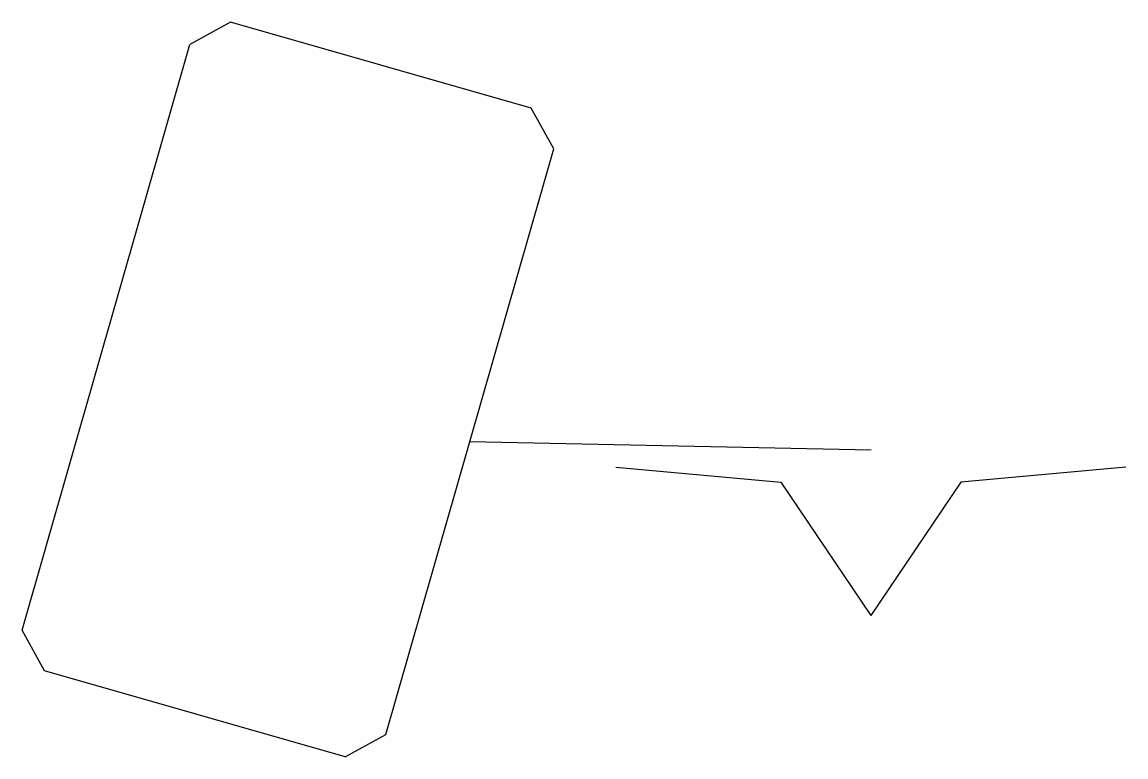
# Model space of a CAD drawing. Header units: millimetres. Extents: x -219.4 to -152.3, y -83.4 to -38.7.
import ezdxf

# ---------------------------------------------------------------- set-up
doc = ezdxf.new("R2010")
doc.units = ezdxf.units.MM
doc.linetypes.add('CENTERX2', pattern=[20.32, 12.7, -2.54, 2.54, -2.54])

msp = doc.modelspace()

# ---------------------------------------------------------------- linework, layer by layer
at = {"color": 7, "linetype": 'Continuous'}
for p, q in [((-206.714, -38.733), (-209.188, -40.105)), ((-188.45, -43.969), (-206.714, -38.733)), ((-219.384, -75.672), (-209.188, -40.105)), ((-187.078, -46.443), (-188.45, -43.969)), ((-197.275, -82.01), (-187.078, -46.443)), ((-192.177, -64.227), (-167.795, -64.719)), ((-218.013, -78.146), (-219.384, -75.672)), ((-199.749, -83.382), (-218.013, -78.146)), ((-199.749, -83.382), (-197.275, -82.01))]:
    msp.add_line(p, q, dxfattribs=at)
at = {"color": 7, "linetype": 'CENTERX2'}
for p, q in [((-183.299, -65.768), (-173.273, -66.689)), ((-152.312, -65.768), (-162.338, -66.689)), ((-173.273, -66.689), (-167.805, -74.788)), ((-162.338, -66.689), (-167.805, -74.788))]:
    msp.add_line(p, q, dxfattribs=at)

doc.saveas('drawing.dxf')
